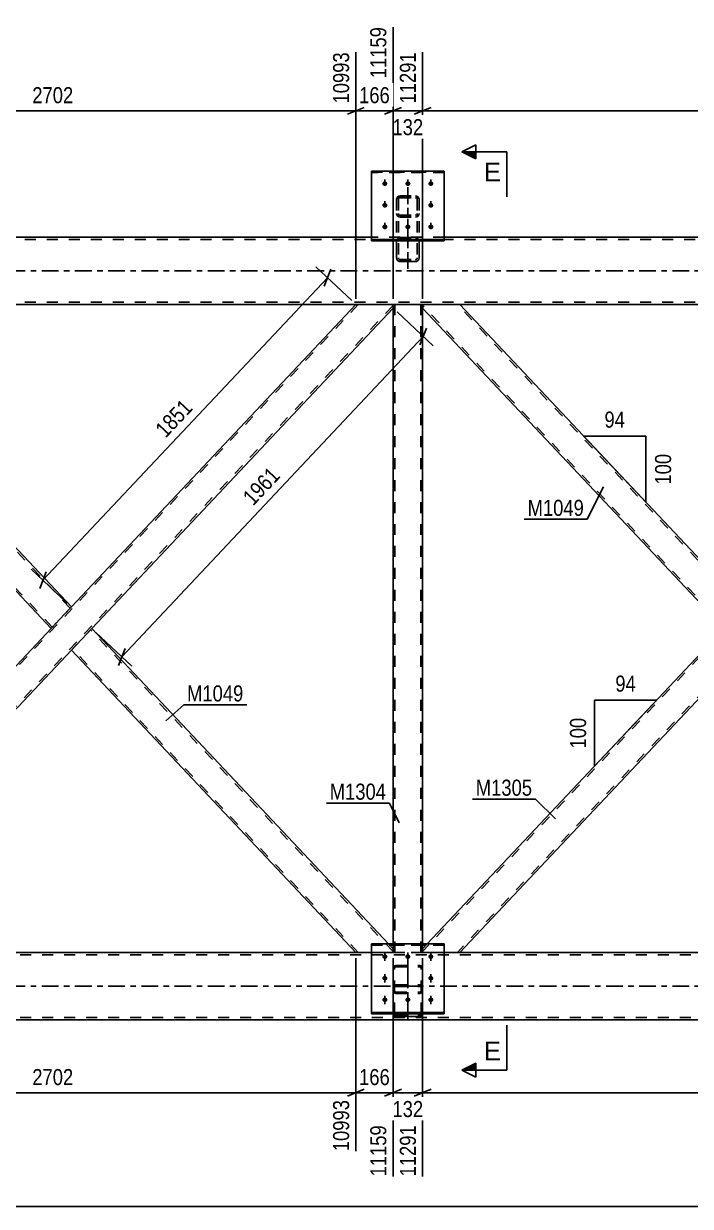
# Model space of a CAD drawing. Header units: millimetres. Extents: x -55 to 786, y -436 to 158.
# Drawn here: x 379 to 497.9, y -166.9 to 44.1 of the extents above; entities that cross this region are included whole.
import ezdxf

# ---------------------------------------------------------------- set-up
doc = ezdxf.new("R2010")
doc.units = ezdxf.units.MM
doc.linetypes.add('DXK_LINE_DOT2', pattern=[3.9198, 1.9599, -1.9599])
doc.linetypes.add('DXK_LINE_DOT3', pattern=[5.9187, 2.979, -0.9799, 0.9799, -0.9799])
doc.styles.add('Arial', font='ARIAL.TTF', dxfattribs={"height": 0.2})
doc.styles.add('Arial Narrow', font='ARIALN.TTF', dxfattribs={"height": 0.2})

# ---------------------------------------------------------------- blocks, each defined once
blk = doc.blocks.new('Bolt-761543994-4554 - 4531')
at = {"color": 1, "linetype": 'DXK_LINE_DOT2'}
for p, q in [((443.44, -121.94), (443.44, -123.07)), ((447.54, -121.94), (447.54, -123.07)), ((451.64, -121.94), (451.64, -123.07)), ((443.44, -125.79), (443.44, -126.93)), ((451.64, -125.79), (451.64, -126.93)), ((443.44, -129.64), (443.44, -130.78)), ((447.54, -129.64), (447.54, -130.78)), ((451.64, -129.64), (451.64, -130.78))]:
    blk.add_line(p, q, dxfattribs=at)
blk = doc.blocks.new('Bolt-761543994-4557 - 4531')
at = {"color": 1, "linetype": 'DXK_LINE_DOT2'}
for p, q in [((443.44, 15.12), (443.44, 16.25)), ((447.54, 15.12), (447.54, 16.25)), ((451.64, 15.12), (451.64, 16.25)), ((443.44, 11.26), (443.44, 12.4)), ((451.64, 11.26), (451.64, 12.4)), ((443.44, 7.41), (443.44, 8.55)), ((447.54, 7.41), (447.54, 8.55)), ((451.64, 7.41), (451.64, 8.55))]:
    blk.add_line(p, q, dxfattribs=at)
blk = doc.blocks.new('Bolt-761543994-4559 - 4531')
at = {"linetype": 'Continuous'}
for points in [[(443.44, -122.73), (443.35, -122.72), (443.26, -122.69), (443.18, -122.65), (443.11, -122.59), (443.06, -122.52), (443.02, -122.44), (443, -122.36), (443, -122.27), (443.02, -122.18), (443.06, -122.11), (443.11, -122.04), (443.18, -121.98), (443.26, -121.93), (443.35, -121.91), (443.44, -121.9), (443.53, -121.91), (443.62, -121.93), (443.7, -121.98), (443.77, -122.04), (443.82, -122.11), (443.86, -122.18), (443.88, -122.27), (443.88, -122.36), (443.86, -122.44), (443.82, -122.52), (443.77, -122.59), (443.7, -122.65), (443.62, -122.69), (443.53, -122.72)], [(447.54, -122.73), (447.45, -122.72), (447.36, -122.69), (447.28, -122.65), (447.21, -122.59), (447.16, -122.52), (447.12, -122.44), (447.1, -122.36), (447.1, -122.27), (447.12, -122.18), (447.16, -122.11), (447.21, -122.04), (447.28, -121.98), (447.36, -121.93), (447.45, -121.91), (447.54, -121.9), (447.63, -121.91), (447.72, -121.93), (447.8, -121.98), (447.87, -122.04), (447.92, -122.11), (447.96, -122.18), (447.98, -122.27), (447.98, -122.36), (447.96, -122.44), (447.92, -122.52), (447.87, -122.59), (447.8, -122.65), (447.72, -122.69), (447.63, -122.72)], [(451.64, -122.73), (451.55, -122.72), (451.46, -122.69), (451.38, -122.65), (451.31, -122.59), (451.26, -122.52), (451.22, -122.44), (451.2, -122.36), (451.2, -122.27), (451.22, -122.18), (451.26, -122.11), (451.31, -122.04), (451.38, -121.98), (451.46, -121.93), (451.55, -121.91), (451.64, -121.9), (451.73, -121.91), (451.82, -121.93), (451.9, -121.98), (451.97, -122.04), (452.02, -122.11), (452.06, -122.18), (452.08, -122.27), (452.08, -122.36), (452.06, -122.44), (452.02, -122.52), (451.97, -122.59), (451.9, -122.65), (451.82, -122.69), (451.73, -122.72)], [(443.44, -126.58), (443.35, -126.57), (443.26, -126.54), (443.18, -126.5), (443.11, -126.44), (443.06, -126.37), (443.02, -126.29), (443, -126.21), (443, -126.12), (443.02, -126.04), (443.06, -125.96), (443.11, -125.89), (443.18, -125.83), (443.26, -125.79), (443.35, -125.76), (443.44, -125.75), (443.53, -125.76), (443.62, -125.79), (443.7, -125.83), (443.77, -125.89), (443.82, -125.96), (443.86, -126.04), (443.88, -126.12), (443.88, -126.21), (443.86, -126.29), (443.82, -126.37), (443.77, -126.44), (443.7, -126.5), (443.62, -126.54), (443.53, -126.57)], [(451.64, -126.58), (451.55, -126.57), (451.46, -126.54), (451.38, -126.5), (451.31, -126.44), (451.26, -126.37), (451.22, -126.29), (451.2, -126.21), (451.2, -126.12), (451.22, -126.04), (451.26, -125.96), (451.31, -125.89), (451.38, -125.83), (451.46, -125.79), (451.55, -125.76), (451.64, -125.75), (451.73, -125.76), (451.82, -125.79), (451.9, -125.83), (451.97, -125.89), (452.02, -125.96), (452.06, -126.04), (452.08, -126.12), (452.08, -126.21), (452.06, -126.29), (452.02, -126.37), (451.97, -126.44), (451.9, -126.5), (451.82, -126.54), (451.73, -126.57)], [(443.44, -130.43), (443.35, -130.42), (443.26, -130.4), (443.18, -130.35), (443.11, -130.29), (443.06, -130.22), (443.02, -130.15), (443, -130.06), (443, -129.97), (443.02, -129.89), (443.06, -129.81), (443.11, -129.74), (443.18, -129.68), (443.26, -129.64), (443.35, -129.61), (443.44, -129.6), (443.53, -129.61), (443.62, -129.64), (443.7, -129.68), (443.77, -129.74), (443.82, -129.81), (443.86, -129.89), (443.88, -129.97), (443.88, -130.06), (443.86, -130.15), (443.82, -130.22), (443.77, -130.29), (443.7, -130.35), (443.62, -130.4), (443.53, -130.42)], [(447.54, -130.43), (447.45, -130.42), (447.36, -130.4), (447.28, -130.35), (447.21, -130.29), (447.16, -130.22), (447.12, -130.15), (447.1, -130.06), (447.1, -129.97), (447.12, -129.89), (447.16, -129.81), (447.21, -129.74), (447.28, -129.68), (447.36, -129.64), (447.45, -129.61), (447.54, -129.6), (447.63, -129.61), (447.72, -129.64), (447.8, -129.68), (447.87, -129.74), (447.92, -129.81), (447.96, -129.89), (447.98, -129.97), (447.98, -130.06), (447.96, -130.15), (447.92, -130.22), (447.87, -130.29), (447.8, -130.35), (447.72, -130.4), (447.63, -130.42)], [(451.64, -130.43), (451.55, -130.42), (451.46, -130.4), (451.38, -130.35), (451.31, -130.29), (451.26, -130.22), (451.22, -130.15), (451.2, -130.06), (451.2, -129.97), (451.22, -129.89), (451.26, -129.81), (451.31, -129.74), (451.38, -129.68), (451.46, -129.64), (451.55, -129.61), (451.64, -129.6), (451.73, -129.61), (451.82, -129.64), (451.9, -129.68), (451.97, -129.74), (452.02, -129.81), (452.06, -129.89), (452.08, -129.97), (452.08, -130.06), (452.06, -130.15), (452.02, -130.22), (451.97, -130.29), (451.9, -130.35), (451.82, -130.4), (451.73, -130.42)]]:
    blk.add_hatch(color=1, dxfattribs=at).paths.add_polyline_path(points)
at = {"color": 1, "linetype": 'Continuous'}
for p, q in [((443.44, -122.71), (443.44, -121.57)), ((447.54, -122.71), (447.54, -121.57)), ((451.64, -122.71), (451.64, -121.57)), ((443.44, -126.56), (443.44, -125.43)), ((451.64, -126.56), (451.64, -125.43)), ((443.44, -130.41), (443.44, -129.28)), ((447.54, -130.41), (447.54, -129.28)), ((451.64, -130.41), (451.64, -129.28))]:
    blk.add_line(p, q, dxfattribs=at)
blk = doc.blocks.new('Bolt-761543994-4560 - 4531')
at = {"linetype": 'Continuous'}
for points in [[(443.44, 15.12), (443.35, 15.13), (443.26, 15.16), (443.18, 15.2), (443.11, 15.26), (443.06, 15.33), (443.02, 15.41), (443, 15.49), (443, 15.58), (443.02, 15.66), (443.06, 15.74), (443.11, 15.81), (443.18, 15.87), (443.26, 15.91), (443.35, 15.94), (443.44, 15.95), (443.53, 15.94), (443.62, 15.91), (443.7, 15.87), (443.77, 15.81), (443.82, 15.74), (443.86, 15.66), (443.88, 15.58), (443.88, 15.49), (443.86, 15.41), (443.82, 15.33), (443.77, 15.26), (443.7, 15.2), (443.62, 15.16), (443.53, 15.13)], [(447.54, 15.12), (447.45, 15.13), (447.36, 15.16), (447.28, 15.2), (447.21, 15.26), (447.16, 15.33), (447.12, 15.41), (447.1, 15.49), (447.1, 15.58), (447.12, 15.66), (447.16, 15.74), (447.21, 15.81), (447.28, 15.87), (447.36, 15.91), (447.45, 15.94), (447.54, 15.95), (447.63, 15.94), (447.72, 15.91), (447.8, 15.87), (447.87, 15.81), (447.92, 15.74), (447.96, 15.66), (447.98, 15.58), (447.98, 15.49), (447.96, 15.41), (447.92, 15.33), (447.87, 15.26), (447.8, 15.2), (447.72, 15.16), (447.63, 15.13)], [(451.64, 15.12), (451.55, 15.13), (451.46, 15.16), (451.38, 15.2), (451.31, 15.26), (451.26, 15.33), (451.22, 15.41), (451.2, 15.49), (451.2, 15.58), (451.22, 15.66), (451.26, 15.74), (451.31, 15.81), (451.38, 15.87), (451.46, 15.91), (451.55, 15.94), (451.64, 15.95), (451.73, 15.94), (451.82, 15.91), (451.9, 15.87), (451.97, 15.81), (452.02, 15.74), (452.06, 15.66), (452.08, 15.58), (452.08, 15.49), (452.06, 15.41), (452.02, 15.33), (451.97, 15.26), (451.9, 15.2), (451.82, 15.16), (451.73, 15.13)], [(443.44, 11.27), (443.35, 11.28), (443.26, 11.31), (443.18, 11.35), (443.11, 11.41), (443.06, 11.48), (443.02, 11.56), (443, 11.64), (443, 11.73), (443.02, 11.81), (443.06, 11.89), (443.11, 11.96), (443.18, 12.02), (443.26, 12.06), (443.35, 12.09), (443.44, 12.1), (443.53, 12.09), (443.62, 12.06), (443.7, 12.02), (443.77, 11.96), (443.82, 11.89), (443.86, 11.81), (443.88, 11.73), (443.88, 11.64), (443.86, 11.56), (443.82, 11.48), (443.77, 11.41), (443.7, 11.35), (443.62, 11.31), (443.53, 11.28)], [(451.64, 11.27), (451.55, 11.28), (451.46, 11.31), (451.38, 11.35), (451.31, 11.41), (451.26, 11.48), (451.22, 11.56), (451.2, 11.64), (451.2, 11.73), (451.22, 11.81), (451.26, 11.89), (451.31, 11.96), (451.38, 12.02), (451.46, 12.06), (451.55, 12.09), (451.64, 12.1), (451.73, 12.09), (451.82, 12.06), (451.9, 12.02), (451.97, 11.96), (452.02, 11.89), (452.06, 11.81), (452.08, 11.73), (452.08, 11.64), (452.06, 11.56), (452.02, 11.48), (451.97, 11.41), (451.9, 11.35), (451.82, 11.31), (451.73, 11.28)], [(443.44, 7.42), (443.35, 7.43), (443.26, 7.45), (443.18, 7.5), (443.11, 7.55), (443.06, 7.62), (443.02, 7.7), (443, 7.79), (443, 7.87), (443.02, 7.96), (443.06, 8.04), (443.11, 8.11), (443.18, 8.16), (443.26, 8.21), (443.35, 8.23), (443.44, 8.24), (443.53, 8.23), (443.62, 8.21), (443.7, 8.16), (443.77, 8.11), (443.82, 8.04), (443.86, 7.96), (443.88, 7.87), (443.88, 7.79), (443.86, 7.7), (443.82, 7.62), (443.77, 7.55), (443.7, 7.5), (443.62, 7.45), (443.53, 7.43)], [(447.54, 7.42), (447.45, 7.43), (447.36, 7.45), (447.28, 7.5), (447.21, 7.55), (447.16, 7.62), (447.12, 7.7), (447.1, 7.79), (447.1, 7.87), (447.12, 7.96), (447.16, 8.04), (447.21, 8.11), (447.28, 8.16), (447.36, 8.21), (447.45, 8.23), (447.54, 8.24), (447.63, 8.23), (447.72, 8.21), (447.8, 8.16), (447.87, 8.11), (447.92, 8.04), (447.96, 7.96), (447.98, 7.87), (447.98, 7.79), (447.96, 7.7), (447.92, 7.62), (447.87, 7.55), (447.8, 7.5), (447.72, 7.45), (447.63, 7.43)], [(451.64, 7.42), (451.55, 7.43), (451.46, 7.45), (451.38, 7.5), (451.31, 7.55), (451.26, 7.62), (451.22, 7.7), (451.2, 7.79), (451.2, 7.87), (451.22, 7.96), (451.26, 8.04), (451.31, 8.11), (451.38, 8.16), (451.46, 8.21), (451.55, 8.23), (451.64, 8.24), (451.73, 8.23), (451.82, 8.21), (451.9, 8.16), (451.97, 8.11), (452.02, 8.04), (452.06, 7.96), (452.08, 7.87), (452.08, 7.79), (452.06, 7.7), (452.02, 7.62), (451.97, 7.55), (451.9, 7.5), (451.82, 7.45), (451.73, 7.43)]]:
    blk.add_hatch(color=1, dxfattribs=at).paths.add_polyline_path(points)
at = {"color": 1, "linetype": 'Continuous'}
for p, q in [((443.44, 15.14), (443.44, 16.27)), ((447.54, 15.14), (447.54, 16.27)), ((451.64, 15.14), (451.64, 16.27)), ((443.44, 11.29), (443.44, 12.42)), ((451.64, 11.29), (451.64, 12.42)), ((443.44, 7.43), (443.44, 8.57)), ((447.54, 7.43), (447.54, 8.57)), ((451.64, 7.43), (451.64, 8.57))]:
    blk.add_line(p, q, dxfattribs=at)
blk = doc.blocks.new('Part-761543994-4695 - 4531')
at = {"color": 7, "linetype": 'DXK_LINE_DOT3'}
blk.add_line((447.54, 14.86), (447.54, 0.34), dxfattribs=at)
at = {"color": 7, "linetype": 'DXK_LINE_DOT2'}
for p, q in [((445.54, 12.72), (445.59, 12.95)), ((445.54, 12.72), (445.54, 2.31)), ((445.59, 12.95), (445.73, 13.14)), ((445.73, 13.14), (445.94, 13.27)), ((445.88, 12.83), (445.86, 12.72)), ((445.86, 12.72), (445.86, 2.31)), ((445.95, 12.93), (445.88, 12.83)), ((445.94, 13.27), (446.18, 13.32)), ((446.06, 13), (445.95, 12.93)), ((446.18, 13.02), (446.06, 13)), ((446.18, 13.32), (448.9, 13.32)), ((446.18, 13.02), (448.9, 13.02)), ((448.9, 13.32), (449.15, 13.27)), ((449.02, 13), (448.9, 13.02)), ((449.13, 12.93), (449.02, 13)), ((449.2, 12.83), (449.13, 12.93)), ((449.15, 13.27), (449.35, 13.14)), ((449.22, 12.72), (449.2, 12.83)), ((449.22, 12.72), (449.22, 2.31)), ((449.35, 13.14), (449.49, 12.95)), ((449.49, 12.95), (449.54, 12.72)), ((449.54, 12.72), (449.54, 2.31)), ((445.59, 9.93), (445.54, 10.16)), ((445.73, 9.74), (445.59, 9.93)), ((445.94, 9.61), (445.73, 9.74)), ((445.86, 10.16), (445.88, 10.05)), ((445.88, 10.05), (445.95, 9.95)), ((446.18, 9.56), (445.94, 9.61)), ((445.95, 9.95), (446.06, 9.89)), ((446.06, 9.89), (446.18, 9.86)), ((446.18, 9.86), (448.9, 9.86)), ((446.18, 9.56), (448.9, 9.56)), ((448.9, 9.86), (449.02, 9.89)), ((449.15, 9.61), (448.9, 9.56)), ((449.02, 9.89), (449.13, 9.95)), ((449.13, 9.95), (449.2, 10.05)), ((449.35, 9.74), (449.15, 9.61)), ((449.2, 10.05), (449.22, 10.16)), ((449.49, 9.93), (449.35, 9.74)), ((449.54, 10.16), (449.49, 9.93)), ((445.59, 5.46), (445.54, 5.2)), ((445.86, 5.2), (445.88, 5.33)), ((446.18, 5.88), (445.94, 5.83)), ((446.06, 5.52), (446.18, 5.54)), ((446.18, 5.88), (448.9, 5.88)), ((446.18, 5.54), (448.9, 5.54)), ((449.13, 5.84), (448.9, 5.88)), ((448.9, 5.54), (449.02, 5.52)), ((449.15, 5.83), (449.13, 5.84)), ((449.2, 5.33), (449.22, 5.2)), ((449.54, 5.2), (449.49, 5.46)), ((445.54, 2.31), (445.59, 2.05)), ((445.88, 2.18), (445.86, 2.31)), ((449.22, 2.31), (449.2, 2.18)), ((449.49, 2.05), (449.54, 2.31)), ((445.94, 1.68), (446.18, 1.63)), ((446.18, 1.97), (446.06, 1.99)), ((446.18, 1.97), (448.9, 1.97)), ((446.18, 1.63), (448.9, 1.63)), ((449.02, 1.99), (448.9, 1.97)), ((448.9, 1.63), (449.15, 1.68))]:
    blk.add_line(p, q, dxfattribs=at)
for centre, radius, start, end in [((446.21, 5.23), 0.662, 114.32, 159.2417), ((446.19, 5.22), 0.331, 114.32, 159.2417), ((448.89, 5.22), 0.331, 20.7583, 65.68), ((448.87, 5.23), 0.662, 20.7583, 65.68), ((446.19, 2.29), 0.331, 200.7583, 245.68), ((448.89, 2.29), 0.331, 294.32, 339.2417), ((446.21, 2.28), 0.662, 200.7583, 245.68), ((448.87, 2.28), 0.662, 294.32, 339.2417)]:
    blk.add_arc(centre, radius, start, end, dxfattribs=at)
blk = doc.blocks.new('Part-761543994-4674 - 4531')
at = {"color": 7, "linetype": 'DXK_LINE_DOT2'}
for p, q in [((706.54, 5.6), (44.9, 5.6)), ((454.04, 6), (441.04, 6)), ((706.54, -5.6), (44.9, -5.6))]:
    blk.add_line(p, q, dxfattribs=at)
at = {"color": 2, "linetype": 'Continuous'}
for p, q in [((441.04, 6), (214.04, 6)), ((681.04, 6), (454.04, 6)), ((706.54, -6), (205.14, -6))]:
    blk.add_line(p, q, dxfattribs=at)
at = {"color": 7, "linetype": 'DXK_LINE_DOT3'}
blk.add_line((44.9, 0), (706.54, 0), dxfattribs=at)
blk = doc.blocks.new('Part-761543994-4669 - 4531')
at = {"color": 7, "linetype": 'DXK_LINE_DOT2'}
for p, q in [((666.54, -122), (44.9, -122)), ((666.54, -121.6), (89.94, -121.6)), ((454.04, -121.6), (441.04, -121.6)), ((666.54, -133.2), (44.9, -133.2))]:
    blk.add_line(p, q, dxfattribs=at)
at = {"color": 2, "linetype": 'Continuous'}
for p, q in [((441.04, -121.6), (214.04, -121.6)), ((666.54, -121.6), (454.04, -121.6)), ((661.74, -133.6), (44.9, -133.6))]:
    blk.add_line(p, q, dxfattribs=at)
at = {"color": 7, "linetype": 'DXK_LINE_DOT3'}
blk.add_line((44.9, -127.6), (666.54, -127.6), dxfattribs=at)
blk = doc.blocks.new('Part-761543994-4722 - 4531')
at = {"color": 2, "linetype": 'Continuous'}
for p, q in [((387.54, -67.65), (391.17, -63.8)), ((391.17, -63.8), (444.07, -120.06)), ((438.27, -121.6), (387.54, -67.65))]:
    blk.add_line(p, q, dxfattribs=at)
at = {"color": 7, "linetype": 'DXK_LINE_DOT2'}
for p, q in [((444.9, -121.41), (390.95, -64.03)), ((387.76, -67.42), (387.78, -67.4)), ((438.71, -121.6), (387.76, -67.42)), ((444.07, -120.06), (444.9, -120.94)), ((444.9, -121.6), (438.27, -121.6)), ((444.9, -120.94), (444.9, -121.6))]:
    blk.add_line(p, q, dxfattribs=at)
blk = doc.blocks.new('Part-761543994-4744 - 4531')
at = {"color": 7, "linetype": 'DXK_LINE_DOT2'}
for p, q in [((444.9, -124.38), (444.94, -124.2)), ((444.9, -132.48), (444.9, -124.38)), ((444.94, -124.2), (445.04, -124.06)), ((445.04, -124.06), (445.2, -123.96)), ((445.16, -124.29), (445.14, -124.38)), ((445.14, -132.48), (445.14, -124.38)), ((445.21, -124.22), (445.16, -124.29)), ((445.2, -123.96), (445.38, -123.93)), ((445.29, -124.17), (445.21, -124.22)), ((445.38, -124.15), (445.29, -124.17)), ((445.38, -123.93), (449.7, -123.93)), ((445.38, -124.15), (449.7, -124.15)), ((449.7, -123.93), (449.88, -123.96)), ((449.79, -124.17), (449.7, -124.15)), ((449.87, -124.22), (449.79, -124.17)), ((449.92, -124.29), (449.87, -124.22)), ((449.88, -123.96), (450.04, -124.06)), ((449.94, -124.38), (449.92, -124.29)), ((449.94, -132.48), (449.94, -124.38)), ((450.04, -124.06), (450.14, -124.2)), ((450.14, -124.2), (450.18, -124.38)), ((450.18, -132.48), (450.18, -124.38)), ((444.94, -127.69), (444.9, -127.88)), ((444.94, -128.61), (444.9, -128.44)), ((445.04, -128.76), (444.94, -128.61)), ((445.14, -127.88), (445.16, -127.79)), ((445.14, -128.44), (445.16, -128.52)), ((445.16, -127.79), (445.21, -127.7)), ((445.16, -128.52), (445.21, -128.6)), ((445.38, -127.37), (445.2, -127.41)), ((445.21, -127.7), (445.29, -127.65)), ((445.21, -128.6), (445.29, -128.64)), ((445.29, -127.65), (445.38, -127.63)), ((445.29, -128.64), (445.38, -128.66)), ((445.38, -127.37), (449.7, -127.37)), ((445.38, -127.63), (449.7, -127.63)), ((449.88, -127.41), (449.7, -127.37)), ((449.7, -127.63), (449.79, -127.65)), ((449.7, -128.66), (449.79, -128.64)), ((449.79, -127.65), (449.87, -127.7)), ((449.79, -128.64), (449.87, -128.6)), ((449.87, -127.7), (449.92, -127.79)), ((449.87, -128.6), (449.92, -128.52)), ((449.92, -127.79), (449.94, -127.88)), ((449.92, -128.52), (449.94, -128.44)), ((450.14, -128.61), (450.04, -128.76)), ((450.18, -127.88), (450.14, -127.69)), ((450.18, -128.44), (450.14, -128.61)), ((445.2, -128.85), (445.04, -128.76)), ((445.38, -128.89), (445.2, -128.85)), ((445.38, -128.66), (449.7, -128.66)), ((445.38, -128.89), (449.7, -128.89)), ((449.88, -128.85), (449.7, -128.89)), ((450.04, -128.76), (449.88, -128.85)), ((444.9, -132.48), (444.94, -132.68)), ((445.16, -132.58), (445.14, -132.48)), ((445.21, -132.66), (445.16, -132.58)), ((445.29, -132.72), (445.21, -132.66)), ((445.38, -132.74), (445.29, -132.72)), ((445.38, -132.74), (449.7, -132.74)), ((449.79, -132.72), (449.7, -132.74)), ((449.87, -132.66), (449.79, -132.72)), ((449.92, -132.58), (449.87, -132.66)), ((449.94, -132.48), (449.92, -132.58)), ((450.14, -132.68), (450.18, -132.48)), ((445.2, -132.95), (445.38, -132.99)), ((445.38, -132.99), (449.7, -132.99)), ((449.7, -132.99), (449.88, -132.95))]:
    blk.add_line(p, q, dxfattribs=at)
at = {"color": 7, "linetype": 'DXK_LINE_DOT3'}
blk.add_line((447.54, -122.99), (447.54, -133.6), dxfattribs=at)
at = {"color": 7, "linetype": 'DXK_LINE_DOT2'}
for centre, start, end in [((445.4, -127.86), 114.32, 159.2417), ((449.68, -127.86), 20.7583, 65.68), ((445.4, -132.5), 200.7583, 245.68), ((449.68, -132.5), 294.32, 339.2417)]:
    blk.add_arc(centre, 0.496, start, end, dxfattribs=at)
blk = doc.blocks.new('Part-761543994-4745 - 4531')
at = {"color": 7, "linetype": 'DXK_LINE_DOT3'}
blk.add_line((447.54, 0.36), (447.54, 14.88), dxfattribs=at)
at = {"color": 7, "linetype": 'DXK_LINE_DOT2'}
for p, q in [((445.59, 12.97), (445.54, 12.74)), ((445.54, 12.74), (445.54, 5.36)), ((445.73, 13.17), (445.59, 12.97)), ((445.94, 13.3), (445.73, 13.17)), ((445.86, 12.74), (445.88, 12.86)), ((445.86, 12.74), (445.86, 2.33)), ((445.88, 12.86), (445.95, 12.95)), ((446.18, 13.34), (445.94, 13.3)), ((445.95, 12.95), (446.06, 13.02)), ((446.06, 13.02), (446.18, 13.04)), ((446.18, 13.34), (448.9, 13.34)), ((446.18, 13.04), (448.9, 13.04)), ((449.15, 13.3), (448.9, 13.34)), ((448.9, 13.04), (449.02, 13.02)), ((449.02, 13.02), (449.13, 12.95)), ((449.13, 12.95), (449.2, 12.86)), ((449.35, 13.17), (449.15, 13.3)), ((449.2, 12.86), (449.22, 12.74)), ((449.22, 12.74), (449.22, 2.33)), ((449.49, 12.97), (449.35, 13.17)), ((449.54, 12.74), (449.49, 12.97)), ((449.54, 12.74), (449.54, 5.36)), ((445.54, 10.19), (445.59, 9.96)), ((445.59, 9.96), (445.73, 9.76)), ((445.73, 9.76), (445.94, 9.63)), ((445.88, 10.07), (445.86, 10.19)), ((445.95, 9.97), (445.88, 10.07)), ((445.94, 9.63), (446.18, 9.58)), ((446.06, 9.91), (445.95, 9.97)), ((446.18, 9.89), (446.06, 9.91)), ((446.18, 9.89), (448.9, 9.89)), ((446.18, 9.58), (448.9, 9.58)), ((449.02, 9.91), (448.9, 9.89)), ((448.9, 9.58), (449.15, 9.63)), ((449.13, 9.97), (449.02, 9.91)), ((449.2, 10.07), (449.13, 9.97)), ((449.15, 9.63), (449.35, 9.76)), ((449.22, 10.19), (449.2, 10.07)), ((449.35, 9.76), (449.49, 9.96)), ((449.49, 9.96), (449.54, 10.19)), ((445.54, 5.23), (445.59, 5.49)), ((445.88, 5.36), (445.86, 5.23)), ((445.94, 5.85), (446.18, 5.91)), ((446.18, 5.57), (446.06, 5.54)), ((446.18, 5.91), (448.9, 5.91)), ((446.18, 5.57), (448.9, 5.57)), ((448.9, 5.91), (449.15, 5.85)), ((449.02, 5.54), (448.9, 5.57)), ((449.22, 5.23), (449.2, 5.36)), ((449.49, 5.49), (449.54, 5.23)), ((445.86, 2.33), (445.88, 2.2)), ((449.2, 2.2), (449.22, 2.33)), ((446.06, 2.02), (446.18, 1.99)), ((446.18, 1.99), (448.9, 1.99)), ((448.9, 1.99), (449.02, 2.02))]:
    blk.add_line(p, q, dxfattribs=at)
at = {"color": 2, "linetype": 'Continuous'}
for p, q in [((445.54, 5.36), (445.54, 2.33)), ((449.54, 5.36), (449.54, 2.33)), ((445.59, 2.07), (445.54, 2.33)), ((449.54, 2.33), (449.49, 2.07)), ((446.18, 1.65), (445.94, 1.7)), ((446.18, 1.65), (448.9, 1.65)), ((449.15, 1.7), (448.9, 1.65))]:
    blk.add_line(p, q, dxfattribs=at)
at = {"color": 7, "linetype": 'DXK_LINE_DOT2'}
for centre, radius, start, end in [((446.21, 5.25), 0.662, 114.32, 159.2417), ((446.19, 5.24), 0.331, 114.32, 159.2417), ((448.89, 5.24), 0.331, 20.7583, 65.68), ((448.87, 5.25), 0.662, 20.7583, 65.68), ((446.19, 2.32), 0.331, 200.7583, 245.68), ((448.89, 2.32), 0.331, 294.32, 339.2417)]:
    blk.add_arc(centre, radius, start, end, dxfattribs=at)
at = {"color": 2, "linetype": 'Continuous'}
for centre, start, end in [((446.21, 2.3), 200.7583, 245.68), ((448.87, 2.3), 294.32, 339.2417)]:
    blk.add_arc(centre, 0.662, start, end, dxfattribs=at)
blk = doc.blocks.new('Part-761543994-4876 - 4531')
at = {"color": 2, "linetype": 'Continuous'}
for p, q in [((441.04, -120.06), (454.04, -120.06)), ((441.04, -132.49), (441.04, -120.06)), ((454.04, -132.49), (454.04, -120.06)), ((441.04, -132.27), (454.04, -132.27)), ((454.04, -132.49), (441.04, -132.49))]:
    blk.add_line(p, q, dxfattribs=at)
at = {"color": 7, "linetype": 'DXK_LINE_DOT2'}
blk.add_line((441.04, -120.28), (454.04, -120.28), dxfattribs=at)
blk = doc.blocks.new('Part-761543994-4757 - 4531')
at = {"color": 7, "linetype": 'DXK_LINE_DOT2'}
for p, q in [((450.18, -6), (444.9, -6)), ((444.9, -6.66), (444.9, -6)), ((445.22, -121.6), (445.22, -6)), ((449.86, -121.6), (449.86, -6)), ((450.18, -6.66), (450.18, -6)), ((444.9, -121.6), (444.9, -120.06)), ((450.18, -121.6), (450.18, -120.06)), ((444.9, -121.6), (450.18, -121.6))]:
    blk.add_line(p, q, dxfattribs=at)
at = {"color": 2, "linetype": 'Continuous'}
for p, q in [((444.9, -120.06), (444.9, -6.66)), ((450.18, -120.06), (450.18, -6.66))]:
    blk.add_line(p, q, dxfattribs=at)
blk = doc.blocks.new('Part-761543994-4797 - 4531')
at = {"color": 2, "linetype": 'Continuous'}
for p, q in [((450.18, -6.66), (450.18, -6)), ((507.54, -59.95), (456.81, -6)), ((503.92, -63.8), (450.18, -6.66)), ((507.1, -60.41), (503.92, -63.8)), ((507.54, -59.95), (507.1, -60.41))]:
    blk.add_line(p, q, dxfattribs=at)
at = {"color": 7, "linetype": 'DXK_LINE_DOT2'}
for p, q in [((456.81, -6), (450.18, -6)), ((504.14, -63.57), (450.18, -6.19)), ((507.32, -60.18), (456.37, -6)), ((507.51, -59.98), (507.1, -60.41)), ((504.14, -63.57), (504.15, -63.55))]:
    blk.add_line(p, q, dxfattribs=at)
blk = doc.blocks.new('Part-761543994-4802 - 4531')
at = {"color": 7, "linetype": 'DXK_LINE_DOT2'}
for p, q in [((558.71, -6), (450.18, -121.41)), ((564.9, -6.19), (456.37, -121.6)), ((564.9, -6), (558.27, -6)), ((507.54, -59.95), (503.92, -63.8)), ((511.17, -63.8), (507.54, -67.65)), ((451.01, -120.06), (450.18, -120.94)), ((450.18, -121.6), (450.18, -120.94)), ((456.81, -121.6), (450.18, -121.6))]:
    blk.add_line(p, q, dxfattribs=at)
at = {"color": 2, "linetype": 'Continuous'}
for p, q in [((558.27, -6), (507.54, -59.95)), ((564.9, -6.66), (564.9, -6)), ((564.9, -6.66), (511.17, -63.8)), ((503.92, -63.8), (451.01, -120.06)), ((507.54, -67.65), (456.81, -121.6))]:
    blk.add_line(p, q, dxfattribs=at)
blk = doc.blocks.new('Part-761543994-4807 - 4531')
at = {"color": 2, "linetype": 'Continuous'}
for p, q in [((330.18, -6.66), (330.18, -6)), ((387.54, -59.95), (336.81, -6)), ((383.92, -63.8), (330.18, -6.66)), ((387.1, -60.41), (383.92, -63.8)), ((387.54, -59.95), (387.1, -60.41))]:
    blk.add_line(p, q, dxfattribs=at)
at = {"color": 7, "linetype": 'DXK_LINE_DOT2'}
for p, q in [((336.81, -6), (330.18, -6)), ((384.14, -63.57), (330.18, -6.19)), ((387.32, -60.18), (336.37, -6)), ((387.51, -59.98), (387.1, -60.41)), ((384.14, -63.57), (384.15, -63.55))]:
    blk.add_line(p, q, dxfattribs=at)
blk = doc.blocks.new('Part-761543994-4812 - 4531')
at = {"color": 7, "linetype": 'DXK_LINE_DOT2'}
for p, q in [((438.71, -6), (330.18, -121.41)), ((444.9, -6.19), (336.37, -121.6)), ((444.9, -6), (438.27, -6)), ((387.54, -59.95), (383.92, -63.8)), ((391.17, -63.8), (387.54, -67.65)), ((336.81, -121.6), (330.18, -121.6))]:
    blk.add_line(p, q, dxfattribs=at)
at = {"color": 2, "linetype": 'Continuous'}
for p, q in [((438.27, -6), (387.54, -59.95)), ((444.9, -6.66), (444.9, -6)), ((444.9, -6.66), (391.17, -63.8)), ((330.18, -120.94), (383.92, -63.8)), ((387.54, -67.65), (336.81, -121.6)), ((330.18, -121.6), (330.18, -120.94))]:
    blk.add_line(p, q, dxfattribs=at)
blk = doc.blocks.new('Part-761543994-4848 - 4531')
at = {"color": 7, "linetype": 'DXK_LINE_DOT2'}
for p, q in [((444.94, -124.18), (444.9, -124.35)), ((444.9, -132.46), (444.9, -124.35)), ((445.04, -124.03), (444.94, -124.18)), ((445.2, -123.94), (445.04, -124.03)), ((445.14, -124.35), (445.16, -124.27)), ((445.14, -132.46), (445.14, -124.35)), ((445.16, -124.27), (445.21, -124.19)), ((445.38, -123.9), (445.2, -123.94)), ((445.21, -124.19), (445.29, -124.15)), ((445.29, -124.15), (445.38, -124.13)), ((445.38, -123.9), (449.7, -123.9)), ((445.38, -124.13), (449.7, -124.13)), ((449.88, -123.94), (449.7, -123.9)), ((449.7, -124.13), (449.79, -124.15)), ((449.79, -124.15), (449.87, -124.19)), ((449.87, -124.19), (449.92, -124.27)), ((450.04, -124.03), (449.88, -123.94)), ((449.92, -124.27), (449.94, -124.35)), ((449.94, -132.46), (449.94, -124.35)), ((450.14, -124.18), (450.04, -124.03)), ((450.18, -124.35), (450.14, -124.18)), ((450.18, -132.46), (450.18, -124.35)), ((444.9, -127.86), (444.94, -127.67)), ((444.9, -128.41), (444.94, -128.59)), ((444.94, -128.59), (445.04, -128.73)), ((445.16, -127.76), (445.14, -127.86)), ((445.16, -128.5), (445.14, -128.41)), ((445.21, -127.68), (445.16, -127.76)), ((445.21, -128.57), (445.16, -128.5)), ((445.2, -127.39), (445.38, -127.35)), ((445.29, -127.62), (445.21, -127.68)), ((445.29, -128.62), (445.21, -128.57)), ((445.38, -127.61), (445.29, -127.62)), ((445.38, -128.64), (445.29, -128.62)), ((445.38, -127.35), (449.7, -127.35)), ((445.38, -127.61), (449.7, -127.61)), ((445.38, -128.64), (449.7, -128.64)), ((449.7, -127.35), (449.88, -127.39)), ((449.79, -127.62), (449.7, -127.61)), ((449.79, -128.62), (449.7, -128.64)), ((449.87, -127.68), (449.79, -127.62)), ((449.87, -128.57), (449.79, -128.62)), ((449.92, -127.76), (449.87, -127.68)), ((449.92, -128.5), (449.87, -128.57)), ((449.94, -127.86), (449.92, -127.76)), ((449.94, -128.41), (449.92, -128.5)), ((450.04, -128.73), (450.14, -128.59)), ((450.14, -127.67), (450.18, -127.86)), ((450.14, -128.59), (450.18, -128.41)), ((445.04, -128.73), (445.2, -128.83)), ((445.2, -128.83), (445.38, -128.86)), ((445.38, -128.86), (449.7, -128.86)), ((449.7, -128.86), (449.88, -128.83)), ((449.88, -128.83), (450.04, -128.73)), ((444.91, -132.49), (444.9, -132.46)), ((445.14, -132.46), (445.16, -132.56)), ((445.16, -132.56), (445.21, -132.64)), ((445.21, -132.64), (445.29, -132.69)), ((445.29, -132.69), (445.38, -132.71)), ((445.38, -132.71), (449.7, -132.71)), ((449.7, -132.71), (449.79, -132.69)), ((449.79, -132.69), (449.87, -132.64)), ((449.87, -132.64), (449.92, -132.56)), ((449.92, -132.56), (449.94, -132.46)), ((450.18, -132.46), (450.17, -132.49))]:
    blk.add_line(p, q, dxfattribs=at)
at = {"color": 7, "linetype": 'DXK_LINE_DOT3'}
blk.add_line((447.54, -133.58), (447.54, -122.96), dxfattribs=at)
at = {"color": 2, "linetype": 'Continuous'}
for p, q in [((444.94, -132.65), (444.91, -132.49)), ((450.17, -132.49), (450.14, -132.65)), ((445.38, -132.97), (445.2, -132.93)), ((445.38, -132.97), (449.7, -132.97)), ((449.88, -132.93), (449.7, -132.97))]:
    blk.add_line(p, q, dxfattribs=at)
at = {"color": 7, "linetype": 'DXK_LINE_DOT2'}
for centre, start, end in [((445.4, -127.84), 114.32, 159.2417), ((449.68, -127.84), 20.7583, 65.68)]:
    blk.add_arc(centre, 0.496, start, end, dxfattribs=at)
at = {"color": 2, "linetype": 'Continuous'}
for centre, start, end in [((445.4, -132.48), 200.7583, 245.68), ((449.68, -132.48), 294.32, 339.2417)]:
    blk.add_arc(centre, 0.496, start, end, dxfattribs=at)
blk = doc.blocks.new('Part-761543994-4873 - 4531')
at = {"color": 2, "linetype": 'Continuous'}
for p, q in [((441.04, 17.79), (454.04, 17.79)), ((441.04, 17.79), (441.04, 5.36)), ((454.04, 17.79), (454.04, 5.36)), ((441.04, 5.58), (454.04, 5.58)), ((441.04, 5.36), (454.04, 5.36))]:
    blk.add_line(p, q, dxfattribs=at)
at = {"color": 7, "linetype": 'DXK_LINE_DOT2'}
blk.add_line((441.04, 17.57), (454.04, 17.57), dxfattribs=at)
blk = doc.blocks.new('Part-761543994-4882 - 4531')
at = {"color": 7, "linetype": 'DXK_LINE_DOT2'}
for p, q in [((441.04, 5.33), (441.04, 17.77)), ((441.04, 17.77), (454.04, 17.77)), ((454.04, 17.55), (441.04, 17.55)), ((454.04, 17.77), (454.04, 5.33)), ((441.04, 5.55), (454.04, 5.55)), ((454.04, 5.33), (441.04, 5.33))]:
    blk.add_line(p, q, dxfattribs=at)
blk = doc.blocks.new('Part-761543994-4889 - 4531')
at = {"color": 7, "linetype": 'DXK_LINE_DOT2'}
for p, q in [((454.04, -120.08), (441.04, -120.08)), ((441.04, -120.08), (441.04, -132.51)), ((454.04, -132.51), (454.04, -120.08)), ((454.04, -120.3), (441.04, -120.3)), ((454.04, -132.3), (441.04, -132.3)), ((441.04, -132.51), (454.04, -132.51))]:
    blk.add_line(p, q, dxfattribs=at)
blk = doc.blocks.new('AngleDimension-761543994-14515 - 4531')
at = {"color": 7, "linetype": 'Continuous'}
for p, q in [((480.82, -76.56), (491.92, -76.56)), ((480.82, -88.36), (491.92, -76.56)), ((480.82, -88.36), (480.82, -76.56)), ((486.86, -81.93), (491.92, -76.56))]:
    blk.add_line(p, q, dxfattribs=at)
at = {"color": 0}
for points in [[(488.8, -75.66), (488.8, -71.46), (483.94, -71.46), (483.94, -75.66)], [(479.92, -79.12), (475.72, -79.12), (475.72, -85.8), (479.92, -85.8)]]:
    blk.add_wipeout(points, dxfattribs=at)
at = {"color": 3, "style": 'Arial Narrow'}
blk.add_text('94', height=2.863, dxfattribs=at).set_placement((484.54, -75.06))
blk.add_text('100', height=2.863, rotation=90.0002, dxfattribs=at).set_placement((479.32, -85.2))
blk = doc.blocks.new('AngleDimension-761543994-14501 - 4531')
at = {"color": 7, "linetype": 'Continuous'}
for p, q in [((480.98, -31.71), (478.89, -29.48)), ((489.99, -29.48), (478.89, -29.48)), ((489.99, -41.28), (478.89, -29.48)), ((489.99, -41.28), (489.99, -29.48))]:
    blk.add_line(p, q, dxfattribs=at)
at = {"color": 0}
for points in [[(486.87, -28.58), (486.87, -24.38), (482.01, -24.38), (482.01, -28.58)], [(495.09, -32.04), (490.89, -32.04), (490.89, -38.73), (495.09, -38.73)]]:
    blk.add_wipeout(points, dxfattribs=at)
at = {"color": 3, "style": 'Arial Narrow'}
blk.add_text('94', height=2.863, dxfattribs=at).set_placement((482.61, -27.98))
blk.add_text('100', height=2.863, rotation=90.0002, dxfattribs=at).set_placement((494.49, -38.13))
blk = doc.blocks.new('StraightDimension-761543994-14586 - 4531')
at = {"color": 7, "linetype": 'Continuous'}
blk.add_line((-1, -166.85), (707.54, -166.85), dxfattribs=at)
blk = doc.blocks.new('StraightDimension-761543994-4994 - 4531')
at = {"color": 7, "linetype": 'Continuous'}
for p, q in [((445.63, -7.35), (452.05, -13.38)), ((449.71, -13.24), (450.89, -10.23)), ((396.56, -68.88), (450.3, -11.74)), ((391.89, -64.49), (398.31, -70.52)), ((397.16, -67.37), (395.97, -70.38))]:
    blk.add_line(p, q, dxfattribs=at)
at = {"color": 0}
blk.add_wipeout([(425.8, -36.69), (422.74, -33.82), (416.91, -40.02), (419.97, -42.9)], dxfattribs=at)
at = {"color": 3, "style": 'Arial Narrow'}
blk.add_text('1961', height=2.863, rotation=46.7591, dxfattribs=at).set_placement((419.94, -42.05))
blk = doc.blocks.new('StraightDimension-761543994-5201 - 4531')
at = {"color": 7, "linetype": 'Continuous'}
for p, q in [((437.55, -5.31), (431.13, 0.72)), ((432.62, -2.74), (433.8, 0.27)), ((382.48, -55.18), (433.21, -1.24)), ((386.81, -59.26), (380.4, -53.23)), ((383.07, -53.68), (381.89, -56.69))]:
    blk.add_line(p, q, dxfattribs=at)
at = {"color": 0}
blk.add_wipeout([(410.21, -24.59), (407.15, -21.72), (401.32, -27.92), (404.38, -30.8)], dxfattribs=at)
at = {"color": 3, "style": 'Arial Narrow'}
blk.add_text('1851', height=2.863, rotation=46.7591, dxfattribs=at).set_placement((404.35, -29.95))
blk = doc.blocks.new('StraightDimension-761543994-14166 - 4531')
at = {"color": 7, "linetype": 'Continuous'}
for p, q in [((438.27, -122.6), (438.27, -157.02)), ((444.9, -122.6), (444.9, -161.52)), ((436.77, -147.18), (439.77, -145.98)), ((438.27, -146.58), (444.9, -146.58)), ((446.4, -145.98), (443.4, -147.18))]:
    blk.add_line(p, q, dxfattribs=at)
at = {"color": 0}
blk.add_wipeout([(444.93, -145.83), (444.93, -141.63), (438.25, -141.63), (438.25, -145.83)], dxfattribs=at)
at = {"color": 0, "linetype": 'Continuous'}
blk.add_wipeout([(444.3, -151.78), (440.1, -151.78), (440.1, -162.12), (444.3, -162.12)], dxfattribs=at)
at = {"color": 3, "style": 'Arial Narrow'}
blk.add_text('166', height=2.863, dxfattribs=at).set_placement((438.85, -145.23))
at = {"color": 3, "linetype": 'Continuous', "style": 'Arial Narrow'}
blk.add_text('11159', height=2.863, rotation=90.0002, dxfattribs=at).set_placement((443.7, -161.52))
blk = doc.blocks.new('StraightDimension-761543994-9781 - 4531')
at = {"color": 7, "linetype": 'Continuous'}
for p, q in [((450.18, -5), (450.18, 38.97)), ((558.27, -5), (558.27, 38.97)), ((451.68, 29.13), (448.68, 27.93)), ((450.18, 28.53), (558.27, 28.53)), ((556.77, 27.93), (559.77, 29.13))]:
    blk.add_line(p, q, dxfattribs=at)
at = {"color": 0, "linetype": 'Continuous'}
blk.add_wipeout([(557.67, 39.57), (553.47, 39.57), (553.47, 29.23), (557.67, 29.23)], dxfattribs=at)
at = {"color": 0}
blk.add_wipeout([(508.48, 29.28), (508.48, 33.48), (499.97, 33.48), (499.97, 29.28)], dxfattribs=at)
at = {"color": 3, "linetype": 'Continuous', "style": 'Arial Narrow'}
blk.add_text('13993', height=2.863, rotation=90.0002, dxfattribs=at).set_placement((557.07, 29.83))
at = {"color": 3, "style": 'Arial Narrow'}
blk.add_text('2702', height=2.863, dxfattribs=at).set_placement((500.57, 29.88))
blk = doc.blocks.new('StraightDimension-761543994-9782 - 4531')
at = {"color": 7, "linetype": 'Continuous'}
for p, q in [((444.9, -5), (444.9, 43.47)), ((450.18, -5), (450.18, 38.97)), ((443.4, 27.93), (446.4, 29.13)), ((444.9, 28.53), (450.18, 28.53)), ((451.68, 29.13), (448.68, 27.93))]:
    blk.add_line(p, q, dxfattribs=at)
at = {"color": 0, "linetype": 'Continuous'}
blk.add_wipeout([(449.58, 39.57), (445.38, 39.57), (445.38, 29.23), (449.58, 29.23)], dxfattribs=at)
at = {"color": 0}
blk.add_wipeout([(450.88, 23.58), (450.88, 27.78), (444.2, 27.78), (444.2, 23.58)], dxfattribs=at)
at = {"color": 3, "linetype": 'Continuous', "style": 'Arial Narrow'}
blk.add_text('11291', height=2.863, rotation=90.0002, dxfattribs=at).set_placement((448.98, 29.83))
at = {"color": 3, "style": 'Arial Narrow'}
blk.add_text('132', height=2.863, dxfattribs=at).set_placement((444.8, 24.18))
blk = doc.blocks.new('StraightDimension-761543994-9783 - 4531')
at = {"color": 7, "linetype": 'Continuous'}
for p, q in [((444.9, -5), (444.9, 43.47)), ((438.27, -5), (438.27, 38.97)), ((436.77, 27.93), (439.77, 29.13)), ((438.27, 28.53), (444.9, 28.53)), ((446.4, 29.13), (443.4, 27.93))]:
    blk.add_line(p, q, dxfattribs=at)
at = {"color": 0}
blk.add_wipeout([(444.93, 29.28), (444.93, 33.48), (438.25, 33.48), (438.25, 29.28)], dxfattribs=at)
at = {"color": 0, "linetype": 'Continuous'}
blk.add_wipeout([(444.3, 44.07), (440.1, 44.07), (440.1, 33.73), (444.3, 33.73)], dxfattribs=at)
at = {"color": 3, "linetype": 'Continuous', "style": 'Arial Narrow'}
blk.add_text('11159', height=2.863, rotation=90.0002, dxfattribs=at).set_placement((443.7, 34.33))
at = {"color": 3, "style": 'Arial Narrow'}
blk.add_text('166', height=2.863, dxfattribs=at).set_placement((438.85, 29.88))
blk = doc.blocks.new('StraightDimension-761543994-9784 - 4531')
at = {"color": 7, "linetype": 'Continuous'}
for p, q in [((438.27, -5), (438.27, 38.97)), ((330.18, -5), (330.18, 37.14)), ((331.68, 29.13), (328.68, 27.93)), ((330.18, 28.53), (438.27, 28.53)), ((436.77, 27.93), (439.77, 29.13))]:
    blk.add_line(p, q, dxfattribs=at)
at = {"color": 0, "linetype": 'Continuous'}
blk.add_wipeout([(437.67, 39.57), (433.47, 39.57), (433.47, 29.23), (437.67, 29.23)], dxfattribs=at)
at = {"color": 0}
blk.add_wipeout([(388.48, 29.28), (388.48, 33.48), (379.97, 33.48), (379.97, 29.28)], dxfattribs=at)
at = {"color": 3, "linetype": 'Continuous', "style": 'Arial Narrow'}
blk.add_text('10993', height=2.863, rotation=90.0002, dxfattribs=at).set_placement((437.07, 29.83))
at = {"color": 3, "style": 'Arial Narrow'}
blk.add_text('2702', height=2.863, dxfattribs=at).set_placement((380.57, 29.88))
blk = doc.blocks.new('StraightDimension-761543994-14164 - 4531')
at = {"color": 7, "linetype": 'Continuous'}
for p, q in [((450.18, -122.6), (450.18, -161.52)), ((558.27, -122.6), (558.27, -157.02)), ((451.68, -145.98), (448.68, -147.18)), ((450.18, -146.58), (558.27, -146.58)), ((556.77, -147.18), (559.77, -145.98))]:
    blk.add_line(p, q, dxfattribs=at)
at = {"color": 0}
blk.add_wipeout([(508.48, -145.83), (508.48, -141.63), (499.97, -141.63), (499.97, -145.83)], dxfattribs=at)
at = {"color": 0, "linetype": 'Continuous'}
blk.add_wipeout([(557.67, -147.28), (553.47, -147.28), (553.47, -157.62), (557.67, -157.62)], dxfattribs=at)
at = {"color": 3, "style": 'Arial Narrow'}
blk.add_text('2702', height=2.863, dxfattribs=at).set_placement((500.57, -145.23))
at = {"color": 3, "linetype": 'Continuous', "style": 'Arial Narrow'}
blk.add_text('13993', height=2.863, rotation=90.0002, dxfattribs=at).set_placement((557.07, -157.02))
blk = doc.blocks.new('StraightDimension-761543994-14165 - 4531')
at = {"color": 7, "linetype": 'Continuous'}
for p, q in [((444.9, -122.6), (444.9, -161.52)), ((450.18, -122.6), (450.18, -161.52)), ((443.4, -147.18), (446.4, -145.98)), ((444.9, -146.58), (450.18, -146.58)), ((451.68, -145.98), (448.68, -147.18))]:
    blk.add_line(p, q, dxfattribs=at)
at = {"color": 0}
blk.add_wipeout([(450.88, -151.53), (450.88, -147.33), (444.2, -147.33), (444.2, -151.53)], dxfattribs=at)
at = {"color": 0, "linetype": 'Continuous'}
blk.add_wipeout([(449.58, -151.78), (445.38, -151.78), (445.38, -162.12), (449.58, -162.12)], dxfattribs=at)
at = {"color": 3, "style": 'Arial Narrow'}
blk.add_text('132', height=2.863, dxfattribs=at).set_placement((444.8, -150.93))
at = {"color": 3, "linetype": 'Continuous', "style": 'Arial Narrow'}
blk.add_text('11291', height=2.863, rotation=90.0002, dxfattribs=at).set_placement((448.98, -161.52))
blk = doc.blocks.new('StraightDimension-761543994-14167 - 4531')
at = {"color": 7, "linetype": 'Continuous'}
for p, q in [((330.18, -122.6), (330.18, -159.69)), ((438.27, -122.6), (438.27, -157.02)), ((331.68, -145.98), (328.68, -147.18)), ((330.18, -146.58), (438.27, -146.58)), ((436.77, -147.18), (439.77, -145.98))]:
    blk.add_line(p, q, dxfattribs=at)
at = {"color": 0}
blk.add_wipeout([(388.48, -145.83), (388.48, -141.63), (379.97, -141.63), (379.97, -145.83)], dxfattribs=at)
at = {"color": 0, "linetype": 'Continuous'}
blk.add_wipeout([(437.67, -147.28), (433.47, -147.28), (433.47, -157.62), (437.67, -157.62)], dxfattribs=at)
at = {"color": 3, "style": 'Arial Narrow'}
blk.add_text('2702', height=2.863, dxfattribs=at).set_placement((380.57, -145.23))
at = {"color": 3, "linetype": 'Continuous', "style": 'Arial Narrow'}
blk.add_text('10993', height=2.863, rotation=90.0002, dxfattribs=at).set_placement((437.07, -157.02))
blk = doc.blocks.new('Mark-761543994-4718 - 4531')
at = {"color": 0}
blk.add_wipeout([(418.22, -76.81), (418.22, -73.81), (408.17, -73.81), (408.17, -76.81)], dxfattribs=at)
blk.add_wipeout([(418.22, -76.81), (418.22, -73.81), (408.17, -73.81), (408.17, -76.81)], dxfattribs=at)
at = {"color": 30, "linetype": 'Continuous'}
for p, q in [((404.38, -80.25), (407.57, -77.41)), ((407.57, -77.41), (418.82, -77.41))]:
    blk.add_line(p, q, dxfattribs=at)
at = {"color": 3, "style": 'Arial Narrow'}
blk.add_text('M1049', height=2.863, dxfattribs=at).set_placement((408.17, -76.81))
blk = doc.blocks.new('Mark-761543994-4753 - 4531')
at = {"color": 0}
blk.add_wipeout([(443.66, -94.33), (443.66, -91.33), (433.61, -91.33), (433.61, -94.33)], dxfattribs=at)
blk.add_wipeout([(443.66, -94.33), (443.66, -91.33), (433.61, -91.33), (433.61, -94.33)], dxfattribs=at)
at = {"color": 30, "linetype": 'Continuous'}
for p in [(433.01, -94.93), (445.97, -98.47)]:
    blk.add_line(p, (444.26, -94.93), dxfattribs=at)
at = {"color": 3, "style": 'Arial Narrow'}
blk.add_text('M1304', height=2.863, dxfattribs=at).set_placement((433.61, -94.33))
blk = doc.blocks.new('Mark-761543994-4793 - 4531')
at = {"color": 0}
blk.add_wipeout([(478.95, -43.72), (478.95, -40.72), (468.9, -40.72), (468.9, -43.72)], dxfattribs=at)
blk.add_wipeout([(478.95, -43.72), (478.95, -40.72), (468.9, -40.72), (468.9, -43.72)], dxfattribs=at)
at = {"color": 30, "linetype": 'Continuous'}
for p in [(482.45, -38.53), (468.3, -44.32)]:
    blk.add_line(p, (479.55, -44.32), dxfattribs=at)
at = {"color": 3, "style": 'Arial Narrow'}
blk.add_text('M1049', height=2.863, dxfattribs=at).set_placement((468.9, -43.72))
blk = doc.blocks.new('Mark-761543994-4798 - 4531')
at = {"color": 0}
blk.add_wipeout([(469.71, -93.62), (469.71, -90.62), (459.66, -90.62), (459.66, -93.62)], dxfattribs=at)
blk.add_wipeout([(469.71, -93.62), (469.71, -90.62), (459.66, -90.62), (459.66, -93.62)], dxfattribs=at)
at = {"color": 30, "linetype": 'Continuous'}
for p in [(459.06, -94.22), (473.85, -97.75)]:
    blk.add_line(p, (470.31, -94.22), dxfattribs=at)
at = {"color": 3, "style": 'Arial Narrow'}
blk.add_text('M1305', height=2.863, dxfattribs=at).set_placement((459.66, -93.62))
blk = doc.blocks.new('SectionMark-761543994-6100 - 4531')
at = {"linetype": 'Continuous'}
for points in [[(459.68, 21.19), (459.68, 19.94), (457.18, 21.19)], [(459.68, -141.31), (459.68, -142.56), (457.18, -142.56)]]:
    blk.add_hatch(color=6, dxfattribs=at).paths.add_polyline_path(points)
at = {"color": 6, "linetype": 'Continuous'}
for p, q in [((457.18, 21.19), (459.68, 22.44)), ((465.18, 21.19), (457.18, 21.19)), ((457.18, 21.19), (459.68, 19.94)), ((459.68, 19.94), (459.68, 22.44)), ((457.18, -142.56), (459.68, -141.31)), ((459.68, -141.31), (459.68, -143.81)), ((465.18, -142.56), (457.18, -142.56)), ((459.68, -143.81), (457.18, -142.56))]:
    blk.add_line(p, q, dxfattribs=at)
at = {"color": 0, "linetype": 'Continuous'}
for points in [[(464.18, 15.94), (464.18, 19.44), (461.07, 19.44), (461.07, 15.94)], [(464.18, -140.81), (464.18, -137.31), (461.07, -137.31), (461.07, -140.81)]]:
    blk.add_wipeout(points, dxfattribs=at)
at = {"color": 6, "linetype": 'Continuous'}
for p, q in [((465.18, 21.19), (465.18, 13.19)), ((465.18, -142.56), (465.18, -134.56))]:
    blk.add_line(p, q, dxfattribs=at)
at = {"color": 3, "linetype": 'Continuous', "style": 'Arial'}
for p in [(461.07, 15.94), (461.07, -140.81)]:
    blk.add_text('E', height=3.34, dxfattribs=at).set_placement(p)

msp = doc.modelspace()

# ---------------------------------------------------------------- block references
for name in ['Part-761543994-4873 - 4531', 'Part-761543994-4882 - 4531', 'Bolt-761543994-4560 - 4531', 'Bolt-761543994-4557 - 4531', 'Part-761543994-4745 - 4531', 'Part-761543994-4695 - 4531', 'Part-761543994-4674 - 4531', 'Part-761543994-4807 - 4531', 'Part-761543994-4812 - 4531', 'Part-761543994-4757 - 4531', 'Part-761543994-4797 - 4531', 'Part-761543994-4802 - 4531', 'Part-761543994-4722 - 4531', 'Part-761543994-4876 - 4531', 'Part-761543994-4889 - 4531', 'Part-761543994-4669 - 4531', 'Bolt-761543994-4559 - 4531', 'Bolt-761543994-4554 - 4531', 'Part-761543994-4848 - 4531', 'Part-761543994-4744 - 4531']:
    msp.add_blockref(name, (0, 0))

# ---------------------------------------------------------------- next in the draw order: block references
for name in ['StraightDimension-761543994-9781 - 4531', 'AngleDimension-761543994-14501 - 4531', 'AngleDimension-761543994-14515 - 4531']:
    msp.add_blockref(name, (0, 0))

# ---------------------------------------------------------------- next in the draw order: block references
for name in ['StraightDimension-761543994-9782 - 4531', 'StraightDimension-761543994-14586 - 4531']:
    msp.add_blockref(name, (0, 0))

# ---------------------------------------------------------------- next in the draw order: block references
for name in ['StraightDimension-761543994-4994 - 4531', 'Mark-761543994-4793 - 4531', 'Mark-761543994-4718 - 4531', 'Mark-761543994-4798 - 4531', 'Mark-761543994-4753 - 4531', 'StraightDimension-761543994-14166 - 4531', 'StraightDimension-761543994-14164 - 4531']:
    msp.add_blockref(name, (0, 0))

# ---------------------------------------------------------------- next in the draw order: block references
for name in ['SectionMark-761543994-6100 - 4531', 'StraightDimension-761543994-5201 - 4531', 'StraightDimension-761543994-14167 - 4531', 'StraightDimension-761543994-14165 - 4531']:
    msp.add_blockref(name, (0, 0))

# ---------------------------------------------------------------- next in the draw order: block references
msp.add_blockref('StraightDimension-761543994-9783 - 4531', (0, 0))

# ---------------------------------------------------------------- next in the draw order: block references
msp.add_blockref('StraightDimension-761543994-9784 - 4531', (0, 0))

doc.saveas('drawing.dxf')
